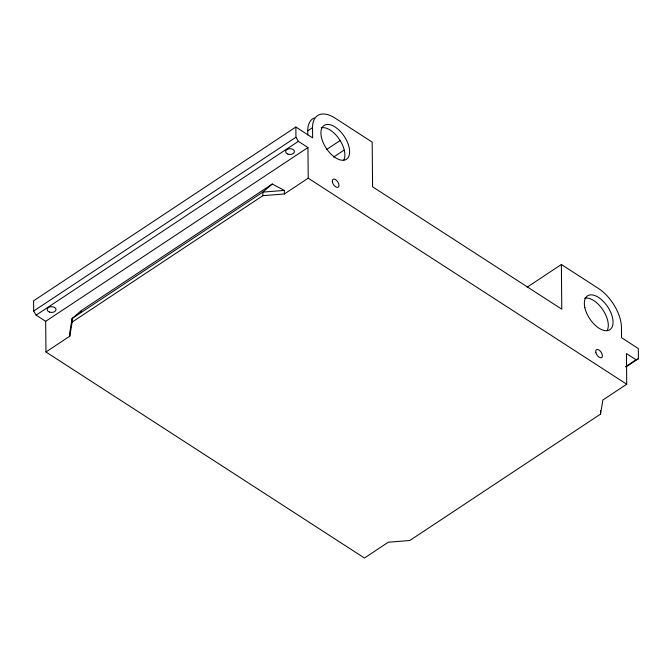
<?xml version="1.0" encoding="UTF-8"?>
<svg xmlns="http://www.w3.org/2000/svg" width="672" height="672" viewBox="0 0 672 672"><rect width="100%" height="100%" fill="white"/><g stroke="black" fill="none" stroke-linecap="round" stroke-linejoin="round"><path stroke-width="1.01" d="M527.243 287.112L561.38 264.491L598.5 288.506A32.105 17.102 56.5 0 1 621.457 327.482L621.55 337.697L638.308 348.541L638.4 358.764L636.031 359.764L626.447 353.573L626.716 384.216L602.876 400.016L600.533 414.112L409.802 540.506L388.298 542.212L364.459 558.012L45.956 351.977L69.796 336.176L72.139 322.081L72.106 318.503L81.556 310.397L272.294 184.002L284.34 190.411L284.365 193.981L262.87 195.686L72.139 322.081M80.573 312.245L81.556 310.397M272.294 184.002L262.836 192.108L72.106 318.503L69.762 332.598L69.796 336.176M561.38 264.491L561.767 309.187L372.582 186.808L372.187 142.111L335.068 118.096A32.105 17.102 56.5 0 0 312.53 127.646L312.623 137.861L295.856 127.016L33.6 300.812L33.692 311.027L36.103 315.126L45.688 321.325L45.956 351.977M33.692 311.027L295.949 137.231L295.856 127.016M307.801 134.988L307.759 130.805L312.53 127.646M36.103 315.126L298.36 141.338L307.944 147.538L308.213 178.181L626.716 384.216M45.688 321.325L307.944 147.538M326.458 149.612L340.41 140.364M333.539 157.114L344.005 150.184M284.365 193.981L308.213 178.181M625.54 366.719L636.031 359.764M626.161 366.87L638.4 358.764M284.34 190.411L262.836 192.108L262.87 195.686M295.949 137.231L298.36 141.338M600.499 410.542L600.533 414.112M307.759 130.805A32.105 17.102 56.5 0 1 314.278 117.961M321.174 127.806A20.278 10.802 56.5 0 1 339.158 139.02A20.278 10.802 56.5 0 1 343.594 160.423M584.598 298.217A20.278 10.802 56.5 0 1 602.582 309.431A20.278 10.802 56.5 0 1 607.018 330.826M321.434 137.348A20.278 10.802 56.5 0 0 345.534 159.768A20.278 10.802 56.5 0 0 338.873 129.965A20.278 10.802 56.5 0 0 321.434 137.348M584.867 307.759A20.278 10.802 56.5 0 0 608.966 330.179A20.278 10.802 56.5 0 0 602.297 300.367A20.278 10.802 56.5 0 0 584.867 307.759M287.843 154.064A4.393 2.873 -0.5 0 0 294.428 151.536A4.393 2.873 -0.5 0 0 287.826 149.083A4.393 2.873 -0.5 0 0 287.843 154.064M49.434 312.06A4.393 2.873 -0.5 0 0 56.011 309.523A4.393 2.873 -0.5 0 0 49.417 307.079A4.393 2.873 -0.5 0 0 49.434 312.06M332.405 182.062A4.729 2.52 56.5 0 0 338.033 187.295A4.729 2.52 56.5 0 0 336.479 180.34A4.729 2.52 56.5 0 0 332.405 182.062M595.837 352.464A4.729 2.52 56.5 0 0 601.457 357.697A4.729 2.52 56.5 0 0 599.903 350.742A4.729 2.52 56.5 0 0 595.837 352.464"/></g></svg>
